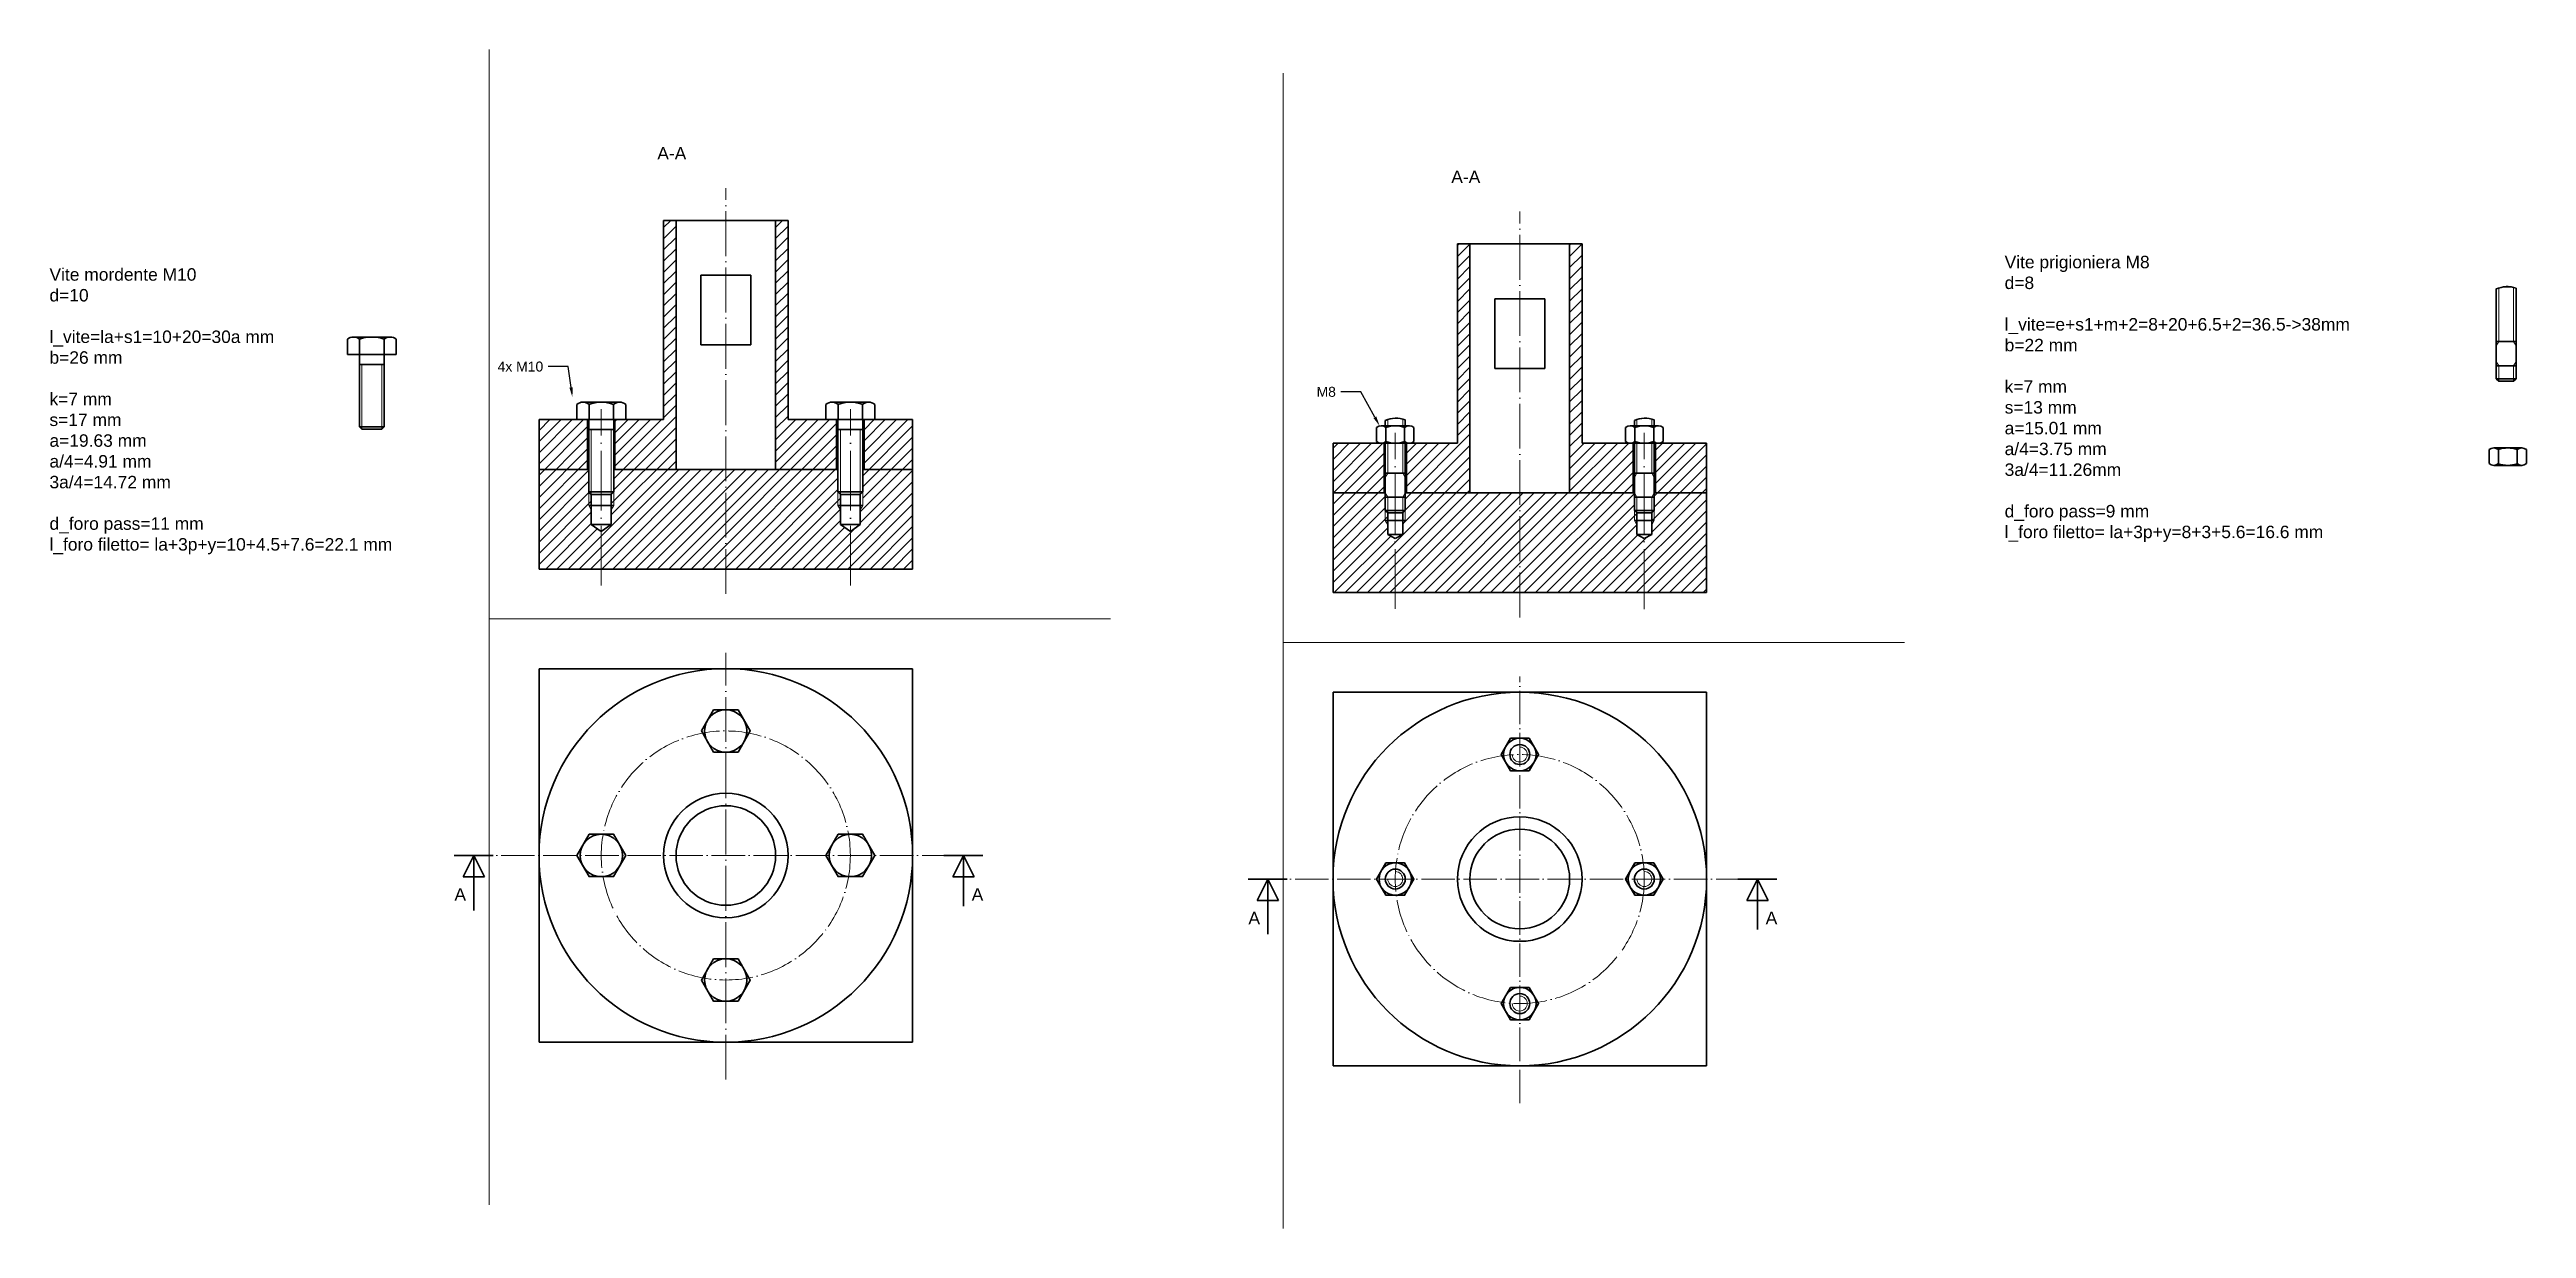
# Model space of a CAD drawing. Header units: millimetres. Extents: x 51 to 1045, y 42 to 515.
import ezdxf
from ezdxf import colors
from ezdxf.entities.mleader import LeaderData, LeaderLine
from ezdxf.math import Vec2, Vec3

# ---------------------------------------------------------------- set-up
doc = ezdxf.new("R2010")
doc.units = ezdxf.units.MM
doc.linetypes.add('ACAD_ISO04W100', pattern=[30, 24, -3, 0, -3])
for name, color, linetype, lineweight in [('assisimmetira', 90, 'ACAD_ISO04W100', 18), ('campitura', 131, 'Continuous', 18), ('grosso', 5, 'Continuous', 35), ('terra', 6, 'Continuous', 18)]:
    doc.layers.add(name, color=color, linetype=linetype, lineweight=lineweight)
doc.layers.add('viti', color=7, linetype='Continuous', lineweight=18, true_color=0x6e42a9)
doc.styles.get("Standard").update_dxf_attribs({"font": 'arial.ttf'})

msp = doc.modelspace()

# ---------------------------------------------------------------- hatches: boundary and pattern name
at = {"layer": 'campitura'}
h = msp.add_hatch(dxfattribs=at)
h.set_pattern_fill('ANSI31', color=256)
h.set_pattern_definition([(45, (-524.6298, 53.2284), (-2.245064, 2.245064), [])])
h.paths.add_polyline_path([(267.12, 346.83), (247.12, 346.83), (247.12, 306.83), (272.12, 306.83), (272.12, 321.93), (268.12, 324.73), (268.12, 330.6), (267.12, 332.33)])
h.paths.add_polyline_path([(266.62, 366.83), (262.3, 366.83), (247.12, 366.83), (247.12, 346.83), (266.62, 346.83)])
h.paths.add_polyline_path([(322.12, 346.83), (277.12, 346.83), (277.12, 337.83), (277.12, 332.33), (276.12, 330.6), (276.12, 324.73), (272.12, 321.93), (272.12, 306.83), (322.12, 306.83)])
h.paths.add_polyline_path([(302.12, 446.83), (297.12, 446.83), (297.12, 366.83), (277.62, 366.83), (277.62, 346.83), (302.12, 346.83)])
h.paths.add_polyline_path([(366.62, 366.83), (362.3, 366.83), (347.12, 366.83), (347.12, 446.83), (342.12, 446.83), (342.12, 346.83), (366.62, 346.83)])
h.paths.add_polyline_path([(397.12, 366.83), (377.62, 366.83), (377.62, 346.83), (397.12, 346.83)])
h.paths.add_polyline_path([(372.12, 321.93), (368.12, 324.73), (368.12, 330.6), (367.12, 332.33), (367.12, 346.83), (322.12, 346.83), (322.12, 306.83), (372.12, 306.83)])
h.paths.add_polyline_path([(397.12, 346.83), (377.12, 346.83), (377.12, 337.83), (377.12, 332.33), (376.12, 330.6), (376.12, 324.73), (372.12, 321.93), (372.12, 306.83), (397.12, 306.83)])
h.paths.add_polyline_path([(268.12, 336.83), (267.12, 337.83), (267.12, 332.33), (268.12, 332.33)], flags=17)
h.paths.add_polyline_path([(268.12, 332.33), (267.12, 332.33), (268.12, 330.6)], flags=17)
h.paths.add_polyline_path([(277.12, 337.83), (276.12, 336.83), (276.12, 332.33), (277.12, 332.33)], flags=17)
h.paths.add_polyline_path([(368.12, 336.83), (367.12, 337.83), (367.12, 332.33), (368.12, 332.33)], flags=17)
h = msp.add_hatch(dxfattribs=at)
h.set_pattern_fill('ANSI31', color=256)
h.set_pattern_definition([(45, (-568.4262, 42.6745), (-2.245064, 2.245064), [])])
h.paths.add_polyline_path([(586.41, 357.37), (585.28, 357.37), (565.91, 357.37), (565.91, 337.37), (586.41, 337.37)])
h.paths.add_polyline_path([(590.91, 319.04), (587.91, 320.77), (587.91, 324.64), (586.91, 326.37), (586.91, 337.37), (565.91, 337.37), (565.91, 297.37), (590.91, 297.37)])
h.paths.add_polyline_path([(640.91, 337.37), (594.91, 337.37), (594.91, 330.37), (594.91, 326.37), (593.91, 324.64), (593.91, 320.77), (590.91, 319.04), (590.91, 297.37), (640.91, 297.37)])
h.paths.add_polyline_path([(620.91, 437.37), (615.91, 437.37), (615.91, 357.37), (595.41, 357.37), (595.41, 337.37), (620.91, 337.37)])
h.paths.add_polyline_path([(690.91, 319.04), (687.91, 320.77), (687.91, 324.64), (686.91, 326.37), (686.91, 337.37), (640.91, 337.37), (640.91, 297.37), (690.91, 297.37)])
h.paths.add_polyline_path([(715.91, 337.37), (694.91, 337.37), (694.91, 330.37), (694.91, 326.37), (693.91, 324.64), (693.91, 320.77), (690.91, 319.04), (690.91, 297.37), (715.91, 297.37)])
h.paths.add_polyline_path([(715.91, 357.37), (695.41, 357.37), (695.41, 337.37), (715.91, 337.37)])
h.paths.add_polyline_path([(686.41, 357.37), (685.28, 357.37), (665.91, 357.37), (665.91, 437.37), (660.91, 437.37), (660.91, 337.37), (686.41, 337.37)])
h.paths.add_polyline_path([(587.91, 329.37), (586.91, 330.37), (586.91, 326.37), (587.91, 326.37)], flags=17)
h.paths.add_polyline_path([(587.91, 326.37), (586.91, 326.37), (587.91, 324.64)], flags=17)
h.paths.add_polyline_path([(594.91, 330.37), (593.91, 329.37), (593.91, 326.37), (594.91, 326.37)], flags=17)
h.paths.add_polyline_path([(687.91, 329.37), (686.91, 330.37), (686.91, 326.37), (687.91, 326.37)], flags=17)
h.paths.add_polyline_path([(694.91, 326.37), (693.91, 326.37), (693.91, 324.64)], flags=17)
h.paths.add_polyline_path([(694.91, 330.37), (693.91, 329.37), (693.91, 326.37), (694.91, 326.37)], flags=17)
h.paths.add_polyline_path([(687.91, 326.37), (686.91, 326.37), (687.91, 324.64)], flags=17)

# ---------------------------------------------------------------- linework, layer by layer
at = {"layer": 'assisimmetira', "ltscale": 0.75}
for p, q in [((322.12, 296.87), (322.12, 459.82)), ((640.91, 287.41), (640.91, 450.36)), ((322.12, 101.85), (322.12, 273.21))]:
    msp.add_line(p, q, dxfattribs=at)
at = {"layer": 'assisimmetira'}
for p, q in [((272.12, 300.25), (272.12, 370.99)), ((372.12, 300.19), (372.12, 370.99)), ((372.12, 300.25), (372.12, 370.99)), ((590.91, 290.8), (590.91, 361.54)), ((690.91, 290.73), (690.91, 361.54)), ((690.91, 290.8), (690.91, 361.54))]:
    msp.add_line(p, q, dxfattribs=at)
at = {"layer": 'assisimmetira', "ltscale": 0.56}
for p, q in [((640.91, 92.4), (640.91, 263.76)), ((215, 191.83), (417.52, 191.83)), ((533.79, 182.37), (736.31, 182.37))]:
    msp.add_line(p, q, dxfattribs=at)
for centre in [(322.12, 191.83), (640.91, 182.37)]:
    msp.add_circle(centre, 50, dxfattribs=at)
at = {"layer": 'grosso'}
for p, q in [((347.12, 446.83), (297.12, 446.83)), ((297.12, 446.83), (297.12, 366.83)), ((302.12, 446.83), (302.12, 346.83)), ((342.12, 446.83), (342.12, 346.83)), ((347.12, 366.83), (347.12, 446.83)), ((665.91, 437.37), (615.91, 437.37)), ((615.91, 437.37), (615.91, 357.37)), ((620.91, 437.37), (620.91, 337.37)), ((660.91, 437.37), (660.91, 337.37)), ((665.91, 357.37), (665.91, 437.37)), ((312.12, 424.83), (332.12, 424.83)), ((312.12, 396.83), (312.12, 424.83)), ((332.12, 424.83), (332.12, 396.83)), ((1032.94, 383.22), (1032.94, 419.31)), ((1036.94, 420.22), (1037.81, 420.22)), ((1040.94, 419.64), (1040.94, 383.22)), ((630.91, 415.37), (650.91, 415.37)), ((630.91, 387.37), (630.91, 415.37)), ((650.91, 415.37), (650.91, 387.37)), ((170.16, 393), (170.16, 399.08)), ((172.62, 400), (187.34, 400)), ((175.07, 393), (175.07, 399.16)), ((184.88, 399.16), (184.88, 393)), ((189.79, 399.08), (189.79, 393)), ((1032.94, 398.22), (1040.94, 398.22)), ((189.79, 393), (170.16, 393)), ((174.98, 393), (184.98, 393)), ((174.98, 364), (174.98, 393)), ((184.98, 389), (174.98, 389)), ((184.98, 393), (184.98, 364)), ((189.79, 396.25), (189.79, 396.25)), ((332.12, 396.83), (312.12, 396.83)), ((1040.94, 388.48), (1032.94, 388.48)), ((650.91, 387.37), (630.91, 387.37)), ((1033.94, 382.22), (1032.94, 383.22)), ((1032.94, 383.22), (1040.94, 383.22)), ((1039.94, 382.22), (1033.94, 382.22)), ((1039.94, 382.22), (1040.94, 383.22)), ((262.3, 366.83), (262.3, 372.91)), ((264.76, 373.83), (279.48, 373.83)), ((267.21, 366.83), (267.21, 372.99)), ((277.02, 372.99), (277.02, 366.83)), ((281.93, 372.91), (281.93, 366.83)), ((281.93, 370.08), (281.93, 370.08)), ((362.3, 366.83), (362.3, 372.91)), ((364.76, 373.83), (379.48, 373.83)), ((367.21, 366.83), (367.21, 372.99)), ((377.02, 372.99), (377.02, 366.83)), ((381.93, 372.91), (381.93, 366.83)), ((175.98, 363), (174.98, 364)), ((174.98, 364), (184.98, 364)), ((183.98, 363), (175.98, 363)), ((183.98, 363), (184.98, 364)), ((247.12, 346.83), (247.12, 366.83)), ((247.12, 366.83), (297.12, 366.83)), ((281.93, 366.83), (262.3, 366.83)), ((266.62, 366.83), (266.62, 346.83)), ((267.12, 366.83), (277.12, 366.83)), ((267.12, 337.83), (267.12, 366.83)), ((277.12, 362.83), (267.12, 362.83)), ((277.12, 366.83), (277.12, 337.83)), ((277.62, 366.83), (277.62, 346.83)), ((347.12, 366.83), (397.12, 366.83)), ((381.93, 366.83), (362.3, 366.83)), ((366.62, 366.83), (366.62, 346.83)), ((367.12, 366.83), (377.12, 366.83)), ((367.12, 337.83), (367.12, 366.83)), ((377.12, 362.83), (367.12, 362.83)), ((377.12, 366.83), (377.12, 337.83)), ((377.62, 366.83), (377.62, 346.83)), ((397.12, 366.83), (397.12, 346.83)), ((583.4, 358.07), (583.4, 363.68)), ((585.28, 364.37), (596.54, 364.37)), ((586.91, 364.37), (586.91, 366.47)), ((587.15, 358.02), (587.15, 363.73)), ((590.91, 367.37), (591.77, 367.37)), ((594.66, 363.73), (594.66, 358.02)), ((594.91, 366.8), (594.91, 364.37)), ((598.41, 363.68), (598.41, 358.07)), ((683.4, 358.07), (683.4, 363.68)), ((685.28, 364.37), (696.54, 364.37)), ((686.91, 364.37), (686.91, 366.47)), ((687.15, 358.02), (687.15, 363.73)), ((690.91, 367.37), (691.77, 367.37)), ((694.66, 363.73), (694.66, 358.02)), ((694.91, 366.8), (694.91, 364.37)), ((698.41, 363.68), (698.41, 358.07)), ((565.91, 337.37), (565.91, 357.37)), ((565.91, 357.37), (615.91, 357.37)), ((596.54, 357.37), (585.28, 357.37)), ((586.41, 357.37), (586.41, 337.37)), ((586.91, 330.37), (586.91, 357.37)), ((594.91, 357.37), (594.91, 330.37)), ((595.41, 357.37), (595.41, 337.37)), ((665.91, 357.37), (715.91, 357.37)), ((696.54, 357.37), (685.28, 357.37)), ((686.41, 357.37), (686.41, 337.37)), ((686.91, 330.37), (686.91, 357.37)), ((694.91, 357.37), (694.91, 330.37)), ((695.41, 357.37), (695.41, 337.37)), ((715.91, 357.37), (715.91, 337.37)), ((1030.08, 349.17), (1030.08, 354.77)), ((1031.96, 355.47), (1043.22, 355.47)), ((1043.22, 348.47), (1031.96, 348.47)), ((1033.83, 349.11), (1033.83, 354.82)), ((1041.34, 354.82), (1041.34, 349.11)), ((1045.09, 354.77), (1045.09, 349.17)), ((247.12, 306.83), (247.12, 346.83)), ((247.12, 346.83), (267.12, 346.83)), ((277.12, 346.83), (367.12, 346.83)), ((377.12, 346.83), (397.12, 346.83)), ((397.12, 346.83), (397.12, 306.83)), ((586.91, 345.37), (594.91, 345.37)), ((686.91, 345.37), (694.91, 345.37)), ((268.12, 336.83), (267.12, 337.83)), ((267.12, 337.83), (277.12, 337.83)), ((267.12, 332.33), (277.12, 332.33)), ((268.12, 336.83), (268.12, 324.73)), ((276.12, 336.83), (268.12, 336.83)), ((276.12, 336.83), (277.12, 337.83)), ((276.12, 336.83), (276.12, 324.73)), ((368.12, 336.83), (367.12, 337.83)), ((367.12, 337.83), (377.12, 337.83)), ((367.12, 332.33), (377.12, 332.33)), ((368.12, 336.83), (368.12, 324.73)), ((376.12, 336.83), (368.12, 336.83)), ((376.12, 336.83), (377.12, 337.83)), ((376.12, 336.83), (376.12, 324.73)), ((565.91, 297.37), (565.91, 337.37)), ((565.91, 337.37), (586.91, 337.37)), ((594.91, 335.64), (586.91, 335.64)), ((587.91, 329.37), (586.91, 330.37)), ((586.91, 330.37), (594.91, 330.37)), ((587.91, 329.37), (587.91, 320.77)), ((593.91, 329.37), (587.91, 329.37)), ((593.91, 329.37), (594.91, 330.37)), ((593.91, 329.37), (593.91, 320.77)), ((594.91, 337.37), (686.91, 337.37)), ((694.91, 335.64), (686.91, 335.64)), ((687.91, 329.37), (686.91, 330.37)), ((686.91, 330.37), (694.91, 330.37)), ((687.91, 329.37), (687.91, 320.77)), ((693.91, 329.37), (687.91, 329.37)), ((693.91, 329.37), (694.91, 330.37)), ((693.91, 329.37), (693.91, 320.77)), ((694.91, 337.37), (715.91, 337.37)), ((715.91, 337.37), (715.91, 297.37)), ((268.12, 324.73), (276.12, 324.73)), ((272.12, 321.93), (268.12, 324.73)), ((272.12, 321.93), (276.12, 324.73)), ((368.12, 324.73), (376.12, 324.73)), ((372.12, 321.93), (368.12, 324.73)), ((372.12, 321.93), (376.12, 324.73)), ((586.91, 326.37), (594.91, 326.37)), ((587.91, 320.77), (593.91, 320.77)), ((590.91, 319.04), (587.91, 320.77)), ((590.91, 319.04), (593.91, 320.77)), ((694.91, 326.37), (686.91, 326.37)), ((693.91, 320.77), (687.91, 320.77)), ((690.91, 319.04), (687.91, 320.77)), ((690.91, 319.04), (693.91, 320.77)), ((397.12, 306.83), (247.12, 306.83)), ((715.91, 297.37), (565.91, 297.37)), ((247.12, 266.83), (247.12, 116.83)), ((397.12, 266.83), (247.12, 266.83)), ((397.12, 116.83), (397.12, 266.83)), ((565.91, 257.37), (565.91, 107.37)), ((715.91, 257.37), (565.91, 257.37)), ((715.91, 107.37), (715.91, 257.37)), ((213.08, 191.83), (228.77, 191.83)), ((220.92, 191.83), (216.64, 183.27)), ((220.92, 191.83), (220.92, 169.76)), ((220.92, 191.83), (225.21, 183.27)), ((409.68, 191.83), (425.37, 191.83)), ((417.52, 191.83), (413.24, 183.27)), ((417.52, 191.83), (421.81, 183.27)), ((417.52, 191.83), (417.52, 171.5)), ((216.64, 183.27), (220.92, 183.27)), ((225.21, 183.27), (220.92, 183.27)), ((413.24, 183.27), (417.52, 183.27)), ((421.81, 183.27), (417.52, 183.27)), ((531.87, 182.37), (547.56, 182.37)), ((539.71, 182.37), (535.43, 173.82)), ((539.71, 182.37), (539.71, 160.31)), ((539.71, 182.37), (544, 173.82)), ((728.47, 182.37), (744.16, 182.37)), ((736.31, 182.37), (732.03, 173.82)), ((736.31, 182.37), (740.6, 173.82)), ((736.31, 182.37), (736.31, 162.05)), ((535.43, 173.82), (539.71, 173.82)), ((544, 173.82), (539.71, 173.82)), ((732.03, 173.82), (736.31, 173.82)), ((740.6, 173.82), (736.31, 173.82)), ((247.12, 116.83), (397.12, 116.83)), ((565.91, 107.37), (715.91, 107.37))]:
    msp.add_line(p, q, dxfattribs=at)
for points in [[(317.21, 250.33), (312.3, 241.83), (317.21, 233.33), (327.03, 233.33), (331.93, 241.83), (327.03, 250.33)], [(637.16, 238.87), (633.4, 232.37), (637.16, 225.87), (644.66, 225.87), (648.42, 232.37), (644.66, 238.87)], [(267.21, 200.33), (262.3, 191.83), (267.21, 183.33), (277.03, 183.33), (281.93, 191.83), (277.03, 200.33)], [(367.21, 200.33), (362.3, 191.83), (367.21, 183.33), (377.03, 183.33), (381.93, 191.83), (377.03, 200.33)], [(587.16, 188.87), (583.4, 182.37), (587.16, 175.87), (594.66, 175.87), (598.42, 182.37), (594.66, 188.87)], [(687.16, 188.87), (683.4, 182.37), (687.16, 175.87), (694.66, 175.87), (698.42, 182.37), (694.66, 188.87)], [(317.21, 150.33), (312.3, 141.83), (317.21, 133.33), (327.03, 133.33), (331.93, 141.83), (327.03, 150.33)], [(637.16, 138.87), (633.4, 132.37), (637.16, 125.87), (644.66, 125.87), (648.42, 132.37), (644.66, 138.87)]]:
    msp.add_lwpolyline(points, close=True, dxfattribs=at)
for centre, radius in [((322.12, 191.83), 75), ((322.12, 241.83), 8.5), ((640.91, 182.37), 75), ((640.91, 232.37), 6.51), ((640.91, 232.37), 4), ((322.12, 191.83), 25), ((322.12, 191.83), 20), ((272.12, 191.83), 8.5), ((372.12, 191.83), 8.5), ((640.91, 182.37), 25), ((640.91, 182.37), 20), ((590.91, 182.37), 6.51), ((590.91, 182.37), 4), ((690.91, 182.37), 6.51), ((690.91, 182.37), 4), ((322.12, 141.83), 8.5), ((640.91, 132.37), 6.51), ((640.91, 132.37), 4)]:
    msp.add_circle(centre, radius, dxfattribs=at)
for centre, radius, start, end in [((1037.37, 409.02), 11.2, 71.42551, 113.31266), ((172.62, 396.25), 3.75, 49.10365, 130.89635), ((179.98, 385.28), 14.72, 70.28127, 109.71873), ((187.34, 396.25), 3.75, 49.10365, 130.89635), ((264.76, 370.08), 3.75, 49.10365, 130.89635), ((272.12, 359.11), 14.72, 70.28127, 109.71873), ((279.48, 370.08), 3.75, 49.10365, 130.89635), ((364.76, 370.08), 3.75, 49.10365, 130.89635), ((372.12, 359.11), 14.72, 70.28127, 109.71873), ((379.48, 370.08), 3.75, 49.10365, 130.89635), ((585.28, 361.51), 2.87, 49.13588, 130.86412), ((585.28, 360.24), 2.87, 229.13588, 310.86412), ((591.34, 356.18), 11.2, 71.42551, 113.31266), ((590.91, 353.11), 11.26, 70.27768, 109.72232), ((590.91, 368.63), 11.26, 250.27768, 289.72232), ((596.54, 361.51), 2.87, 49.13588, 130.86412), ((596.54, 360.24), 2.87, 229.13588, 310.86412), ((685.28, 361.51), 2.87, 49.13588, 130.86412), ((685.28, 360.24), 2.87, 229.13588, 310.86412), ((691.34, 356.18), 11.2, 71.42551, 113.31266), ((690.91, 353.11), 11.26, 70.27768, 109.72232), ((690.91, 368.63), 11.26, 250.27768, 289.72232), ((696.54, 361.51), 2.87, 49.13588, 130.86412), ((696.54, 360.24), 2.87, 229.13588, 310.86412), ((1031.96, 352.6), 2.87, 49.13588, 130.86412), ((1031.96, 351.33), 2.87, 229.13588, 310.86412), ((1037.59, 344.21), 11.26, 70.27768, 109.72232), ((1037.59, 359.73), 11.26, 250.27768, 289.72232), ((1043.22, 352.6), 2.87, 49.13588, 130.86412), ((1043.22, 351.33), 2.87, 229.13588, 310.86412)]:
    msp.add_arc(centre, radius, start, end, dxfattribs=at)
at = {"layer": 'terra'}
for p, q in [((227.12, 51.54), (227.12, 515.42)), ((545.91, 42.09), (545.91, 505.96)), ((227.12, 286.83), (476.61, 286.83)), ((545.91, 277.37), (795.4, 277.37))]:
    msp.add_line(p, q, dxfattribs=at)
at = {"layer": 'viti'}
for p, q in [((1033.94, 398.22), (1033.94, 419.69)), ((1039.94, 419.93), (1039.94, 398.22)), ((1033.94, 398.22), (1032.94, 396.48)), ((1039.94, 398.22), (1040.94, 396.48)), ((175.98, 363), (175.98, 389)), ((183.98, 389), (183.98, 363)), ((1032.94, 390.22), (1033.94, 388.48)), ((1033.94, 382.22), (1033.94, 388.48)), ((1040.94, 390.22), (1039.94, 388.48)), ((1039.94, 388.48), (1039.94, 382.22)), ((268.12, 336.83), (268.12, 362.83)), ((276.12, 362.83), (276.12, 336.83)), ((368.12, 336.83), (368.12, 362.83)), ((376.12, 362.83), (376.12, 336.83)), ((587.91, 364.37), (587.91, 366.84)), ((593.91, 367.08), (593.91, 364.37)), ((687.91, 364.37), (687.91, 366.84)), ((693.91, 367.08), (693.91, 364.37)), ((587.91, 345.37), (587.91, 357.37)), ((593.91, 357.37), (593.91, 345.37)), ((687.91, 345.37), (687.91, 357.37)), ((693.91, 357.37), (693.91, 345.37)), ((267.12, 346.83), (267.12, 332.33)), ((277.12, 346.83), (277.12, 332.33)), ((367.12, 346.83), (367.12, 332.33)), ((377.12, 346.83), (377.12, 332.33)), ((587.91, 345.37), (586.91, 343.64)), ((593.91, 345.37), (594.91, 343.64)), ((687.91, 345.37), (686.91, 343.64)), ((693.91, 345.37), (694.91, 343.64)), ((267.12, 332.33), (268.12, 330.6)), ((277.12, 332.33), (276.12, 330.6)), ((367.12, 332.33), (368.12, 330.6)), ((377.12, 332.33), (376.12, 330.6)), ((586.91, 337.37), (586.91, 326.37)), ((586.91, 337.37), (587.91, 335.64)), ((587.91, 329.37), (587.91, 335.64)), ((594.91, 337.37), (593.91, 335.64)), ((593.91, 335.64), (593.91, 329.37)), ((594.91, 337.37), (594.91, 326.37)), ((686.91, 337.37), (686.91, 326.37)), ((686.91, 337.37), (687.91, 335.64)), ((687.91, 329.37), (687.91, 335.64)), ((694.91, 337.37), (693.91, 335.64)), ((693.91, 335.64), (693.91, 329.37)), ((694.91, 337.37), (694.91, 326.37)), ((586.91, 326.37), (587.91, 324.64)), ((594.91, 326.37), (593.91, 324.64)), ((686.91, 326.37), (687.91, 324.64)), ((694.91, 326.37), (693.91, 324.64))]:
    msp.add_line(p, q, dxfattribs=at)
for centre in [(640.91, 232.37), (590.91, 182.37), (690.91, 182.37), (640.91, 132.37)]:
    msp.add_arc(centre, 3, 180, 88.28087, dxfattribs=at)

# ---------------------------------------------------------------- texts
at = {"layer": 'grosso', "char_height": 5, "attachment_point": 1}
for s, insert in [('A-A', (294.61, 476.27)), ('A-A', (613.4, 466.82)), ('A', (213.16, 178.69)), ('A', (420.84, 178.69)), ('A', (531.95, 169.24)), ('A', (739.63, 169.24))]:
    msp.add_mtext_dynamic_manual_height_columns(s, width=5.7548, gutter_width=12.5, heights=[0], dxfattribs=dict(at, insert=insert))
at = {"layer": 'grosso', "ltscale": 1.5, "char_height": 5, "attachment_point": 1}
for s, width, insert in [('Vite mordente M10 ^Jd=10\\P\\Pl_vite=la+s1=10+20=30a mm^Jb=26 mm\\P\\Pk=7 mm\\Ps=17 mm^Ja=19.63 mm^Ja/4=4.91 mm\\P3a/4=14.72 mm\\P\\Pd_foro pass=11 mm^Jl_foro filetto= la+3p+y=10+4.5+7.6=22.1 mm ', 130.1437, (50.56, 427.61)), ('Vite prigioniera M8 ^Jd=8\\P\\Pl_vite=e+s1+m+2=8+20+6.5+2=36.5->38mm^Jb=22 mm\\P\\Pk=7 mm\\Ps=13 mm^Ja=15.01 mm^Ja/4=3.75 mm\\P3a/4=11.26mm\\P\\Pd_foro pass=9 mm^Jl_foro filetto= la+3p+y=8+3+5.6=16.6 mm ', 146.8852, (835.58, 432.6))]:
    msp.add_mtext_dynamic_manual_height_columns(s, width=width, gutter_width=12.5, heights=[0], dxfattribs=dict(at, insert=insert))

# ---------------------------------------------------------------- leaders
at = {"layer": 'viti'}
ml = msp.add_multileader_mtext('Standard', dxfattribs=at)
ml.set_content('4x M10', color=256)
ml.set_leader_properties()
ml.build(insert=Vec2(0, 0))
ctx = ml.context
ctx.base_point, ctx.plane_origin = Vec3(228.82, 388.1), Vec3(260.53, 375.78)
ctx.text_align_type = 2
notes = []
notes.append((ctx, [(0, (1, 1, 0), (258.81, 388.1), (-1, 0), 8, [(0, [(260.53, 375.78)], 0, [])])]))
ctx.mtext.insert, ctx.mtext.alignment, ctx.mtext.flow_direction = Vec3(248.81, 390.14), 3, 5
ml = msp.add_multileader_mtext('Standard', dxfattribs=at)
ml.set_content('M8', color=256)
ml.set_leader_properties()
ml.build(insert=Vec2(0, 0))
ctx = ml.context
ctx.base_point, ctx.plane_origin = Vec3(557.97, 377.95), Vec3(584.65, 364.3)
ctx.text_align_type = 2
notes.append((ctx, [(0, (1, 1, 0), (577.07, 377.95), (-1, 0), 8, [(0, [(584.65, 364.3)], 0, [])])]))
ctx.mtext.insert, ctx.mtext.alignment, ctx.mtext.flow_direction = Vec3(567.07, 379.99), 3, 5
for ctx, leaders in notes:
    for number, flags, end, landing, length, lines in leaders:
        leader = LeaderData()
        leader.index, (leader.has_last_leader_line, leader.has_dogleg_vector, leader.attachment_direction) = number, flags
        leader.last_leader_point, leader.dogleg_vector, leader.dogleg_length = Vec3(end), Vec3(landing), length
        for number, points, colour, breaks in lines:
            line = LeaderLine()
            line.index, line.vertices, line.color, line.breaks = number, Vec3.list(points), colors.encode_raw_color(colour), breaks
            leader.lines.append(line)
        ctx.leaders.append(leader)

doc.saveas('drawing.dxf')
